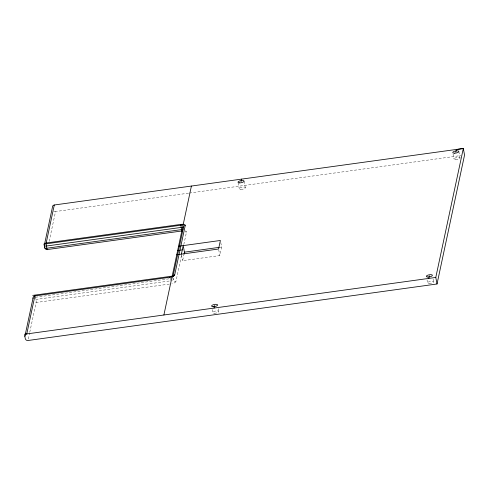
<?xml version="1.0" encoding="UTF-8"?>
<svg xmlns="http://www.w3.org/2000/svg" width="489" height="489" viewBox="0 0 489 489"><rect width="100%" height="100%" fill="white"/><g stroke="black" fill="none" stroke-linecap="round" stroke-linejoin="round"><path stroke-width="0.37" stroke-dasharray="2.44 1.83" d="M28.331 338.999L29.603 333.04M29.762 332.294L36.125 302.489A2.366 0.318 82.1 0 0 35.893 299.451L35.483 297.263A2.366 0.318 82.1 0 0 35.44 297.074M49.175 241.346L55.538 211.541L188.595 193.161M173.503 278.174L173.185 279.653A2.353 0.807 -10.7 0 1 172.379 280.35M181.45 255.643L175.924 281.517A2.366 2.2 12 0 1 173.185 279.653L172.776 277.471M183.815 244.555L186.498 231.988A4.707 1.62 -10.7 0 0 185.233 230.936M220.802 242.66L221.627 247.024L219.805 255.57L182.623 260.704L183.84 255.007M189.353 193.057L460.772 155.563M220.142 247.232L221.627 247.024M35.483 297.263L170.27 278.644A2.353 0.807 -10.7 0 0 170.496 278.608M169.408 284.078L36.125 302.489A2.366 2.2 12 0 1 34.786 302.306M453.04 153.986L454.012 158.986M433.071 279.06L433.621 281.97M427.031 279.891L427.582 282.807M244.054 181.266L245.295 187.819M238.149 182.825L239.249 188.65M218.705 249.738L219.805 255.57M218.314 308.724L218.864 311.64M212.269 309.561L212.819 312.471M181.523 254.879L182.623 260.704M458.823 151.468L460.051 158.149M55.538 211.541A2.366 2.2 12 0 1 53.772 211.132M186.498 231.988A2.366 2.2 12 0 1 184.94 231.707M175.912 281.523A4.707 1.62 -10.7 0 1 171.822 283.706M170.148 278.076A2.366 0.318 82.1 0 1 170.27 278.644L170.679 280.833L35.893 299.451A2.366 0.813 -10.7 0 0 34.805 299.69M214.359 313.235A3.075 1.057 -10.7 0 0 218.87 311.542A3.075 1.057 -10.7 0 0 214.298 311.389A3.075 1.057 -10.7 0 0 214.359 313.235M429.116 283.571A3.075 1.057 -10.7 0 0 433.633 281.872A3.075 1.057 -10.7 0 0 429.055 281.719A3.075 1.057 -10.7 0 0 429.116 283.571M240.784 189.42A3.075 1.057 -10.7 0 0 245.301 187.721A3.075 1.057 -10.7 0 0 240.722 187.568A3.075 1.057 -10.7 0 0 240.784 189.42M455.546 159.75A3.075 1.057 -10.7 0 0 460.063 158.051A3.075 1.057 -10.7 0 0 455.485 157.904A3.075 1.057 -10.7 0 0 455.546 159.75"/><path stroke-width="0.73" d="M182.666 230.875A4.707 1.62 -10.7 0 0 182.214 230.93L47.427 249.543A2.366 2.2 12 0 1 44.688 247.678L44.273 245.496L52.384 207.495A2.366 2.2 12 0 1 54.297 204.989L463.309 148.491L464.55 155.044L437.025 283.987L28.014 340.491A2.366 2.2 12 0 1 25.275 338.626L24.866 336.438L32.977 298.443A2.366 2.2 12 0 1 34.884 295.937L169.677 277.312A4.707 1.62 -10.7 0 0 174.671 274.965L185.258 225.435A2.366 2.2 12 0 0 183.344 227.941L172.935 276.731M54.297 204.989L46.186 242.99A2.366 0.318 82.1 0 0 46.418 246.028L46.828 248.216A2.366 0.318 82.1 0 0 47.427 249.543M163.888 314.995L191.413 186.052M181.382 254.152L183.21 245.612L184.445 252.165L183.992 254.298M214.054 308.064L214.604 305.503M241.034 181.682L241.578 179.121M428.816 278.4L429.36 275.833M455.815 152.128L456.359 149.567L463.309 148.491L435.791 277.434L437.025 283.987M185.245 225.441A4.707 1.62 -10.7 0 0 180.973 224.378L46.186 242.99A2.366 2.2 12 0 0 44.273 245.496A2.366 0.813 -10.7 0 0 46.418 246.028L181.205 227.409A2.353 0.807 -10.7 0 1 183.338 227.941M43.68 244.164L183.118 224.903M178.558 246.254L220.392 240.472L218.571 249.011L176.737 254.793M177.648 250.521L182.299 249.879M184.445 252.165L219.396 247.336M32.745 295.399L172.183 276.138M24.45 334.256L435.791 277.434M24.866 336.438A2.366 2.2 12 0 1 26.773 333.932L34.884 295.937A2.366 0.318 82.1 0 1 35.177 296.077M32.977 298.443A2.366 0.813 -10.7 0 1 33.454 297.917M182.214 230.924A2.366 0.318 82.1 0 1 181.621 229.592L181.205 227.409A2.366 0.318 82.1 0 1 180.973 224.372M172.739 277.067A2.366 2.2 12 0 1 174.689 274.965M169.677 277.312A2.366 0.318 82.1 0 1 169.97 277.459M44.688 247.678A2.366 0.813 -10.7 0 0 46.828 248.216L181.621 229.592A2.353 0.807 -10.7 0 1 183.131 229.604M213.118 306.682A3.075 1.057 -10.7 0 0 217.636 304.989A3.075 1.057 -10.7 0 0 213.057 304.836A3.075 1.057 -10.7 0 0 213.118 306.682M427.881 277.018A3.075 1.057 -10.7 0 0 432.392 275.319A3.075 1.057 -10.7 0 0 427.82 275.166A3.075 1.057 -10.7 0 0 427.881 277.018M239.549 182.862A3.075 1.057 -10.7 0 0 244.06 181.168A3.075 1.057 -10.7 0 0 239.488 181.016A3.075 1.057 -10.7 0 0 239.549 182.862M454.385 153.198A3.075 1.057 -10.7 0 0 458.823 151.468A3.075 1.057 -10.7 0 0 454.177 151.376A3.075 1.057 -10.7 0 0 454.385 153.198"/></g></svg>
